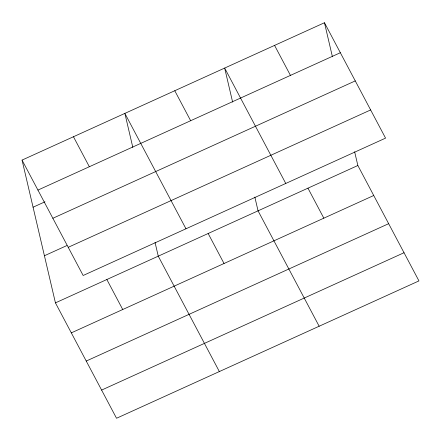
<?xml version="1.0" encoding="UTF-8"?>
<svg xmlns="http://www.w3.org/2000/svg" width="441" height="441" viewBox="0 0 441 441"><rect width="100%" height="100%" fill="white"/><g stroke="black" fill="none" stroke-linecap="round" stroke-linejoin="round"><path stroke-width="0.66" d="M22.05 160.094L324.466 22.734L385.561 138.127L83.151 275.493L22.05 160.094L55.439 302.873L116.534 418.266L418.95 280.906L357.849 165.507L354.636 151.77M37.932 190.088L340.347 52.727M33.069 207.209L44.982 201.802M52.854 218.273L355.264 80.907M44.42 255.752L66.988 245.505M68.228 247.307L370.638 109.947M55.439 302.873L357.849 165.507M71.321 332.867L373.731 195.506M86.243 361.047L388.653 223.686M101.612 390.087L404.028 252.726M274.567 45.395L290.448 75.389M307.95 188.175L323.832 218.168M285.768 183.456L224.667 68.063L232.622 102.091M319.152 326.235L258.057 210.837L254.843 197.094M174.768 90.725L190.65 120.718M208.158 233.504L224.039 263.498M185.97 228.785L124.869 113.392L132.829 147.421M219.359 371.565L158.258 256.166L155.045 242.423M73.46 136.743L89.341 166.737M106.849 279.517L122.73 309.516M324.466 22.734L332.42 56.762"/></g></svg>
